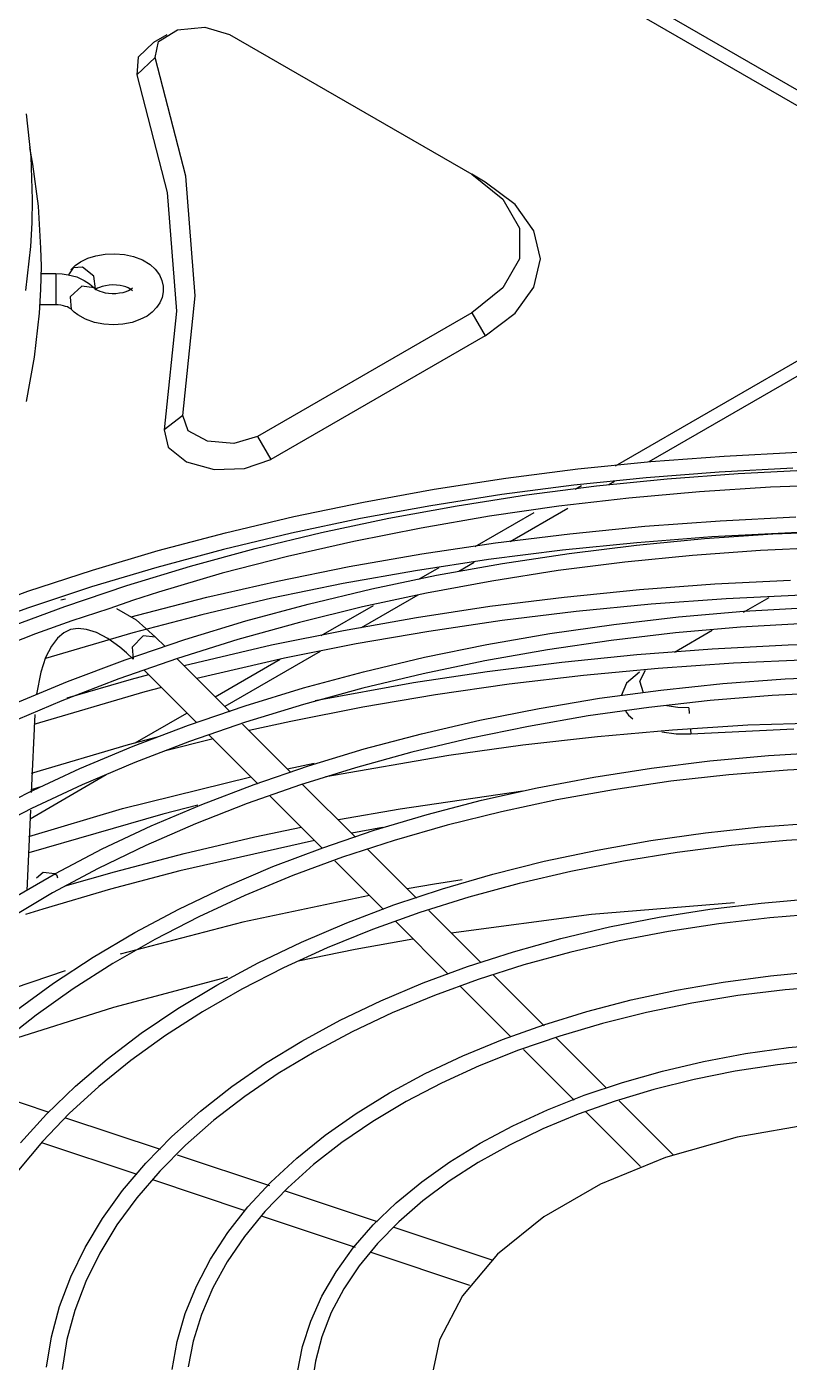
# Model space of a CAD drawing. Extents: x 594 to 813, y 174 to 240.
# Drawn here: x 759 to 759.609, y 205.802 to 206.869 of the extents above; entities that cross this region are included whole.
import ezdxf

# ---------------------------------------------------------------- set-up
doc = ezdxf.new("R2010")
doc.units = 0
doc.header["$MEASUREMENT"] = 0
doc.layers.add('AC.REF(S). PIPING', color=3, linetype='CONTINUOUS', lineweight=30)
doc.layers.add('LG-Product', color=3, linetype='CONTINUOUS')

# ---------------------------------------------------------------- blocks, each defined once
blk = doc.blocks.new('UW1-4')
at = {"layer": 'LG-Product', "color": 3, "linetype": 'Continuous'}
for p, q in [((3452.01, 4665.54), (3316.2, 4587.13)), ((3358.42, 4610.24), (3450.64, 4663.48)), ((3422.85, 4626.39), (3420.88, 4625.82)), ((3425.02, 4626.17), (3422.85, 4626.39)), ((3426.54, 4625.25), (3425.02, 4626.17)), ((3420.88, 4625.82), (3401.52, 4614.64)), ((3426.91, 4625.2), (3425.85, 4625.82)), ((3426.8, 4623.98), (3426.54, 4625.25)), ((3426.91, 4625.2), (3428.17, 4623.99)), ((3424.35, 4614.5), (3426.8, 4623.98)), ((3428.28, 4622.58), (3426.8, 4623.98)), ((3428.17, 4623.99), (3428.28, 4622.58)), ((3428.28, 4622.58), (3425.84, 4613.19)), ((3437.11, 4619.46), (3436.75, 4616.04)), ((3436.84, 4616.78), (3436.6, 4615.44)), ((3436.6, 4615.44), (3436.17, 4612.09)), ((3436.75, 4616.04), (3436.63, 4612.62)), ((3401.52, 4614.64), (3399.03, 4612.66)), ((3400.45, 4614.02), (3401.52, 4614.64)), ((3423.61, 4604.93), (3424.35, 4614.5)), ((3398.06, 4612.22), (3400.45, 4614.02)), ((3425.84, 4613.19), (3425.11, 4603.71)), ((3396.56, 4610.13), (3398.06, 4612.22)), ((3399.03, 4612.66), (3397.72, 4610.33)), ((3436.63, 4612.62), (3436.67, 4610.75)), ((3436.17, 4612.09), (3435.96, 4608.73)), ((3396.04, 4607.88), (3396.56, 4610.13)), ((3397.72, 4610.33), (3397.72, 4607.89)), ((3436.67, 4610.75), (3436.77, 4608.88)), ((3357.36, 4609.01), (3387.39, 4591.67)), ((3390.05, 4591.36), (3358.42, 4609.62)), ((3396.56, 4605.63), (3396.04, 4607.88)), ((3397.72, 4607.89), (3399.03, 4605.56)), ((3428.54, 4608.08), (3427.83, 4607.81)), ((3429.27, 4608.24), (3428.54, 4608.08)), ((3430.03, 4608.3), (3429.27, 4608.24)), ((3430.8, 4608.27), (3430.03, 4608.3)), ((3431.54, 4608.14), (3430.8, 4608.27)), ((3432.19, 4607.94), (3431.54, 4608.14)), ((3432.77, 4607.65), (3432.19, 4607.94)), ((3435.94, 4608.02), (3435.93, 4607.31)), ((3435.96, 4608.73), (3435.94, 4608.02)), ((3436.77, 4608.88), (3437.17, 4605.35)), ((3426.8, 4607.05), (3426.47, 4606.61)), ((3427.22, 4607.43), (3426.8, 4607.05)), ((3427.83, 4607.81), (3427.22, 4607.43)), ((3431.7, 4606.49), (3432.62, 4607.21)), ((3432.62, 4607.21), (3433.37, 4607.16)), ((3433.19, 4607.36), (3432.77, 4607.65)), ((3433.56, 4607.01), (3433.19, 4607.36)), ((3433.37, 4607.16), (3433.73, 4606.61)), ((3435.93, 4607.31), (3435.97, 4605.43)), ((3426.27, 4606.17), (3426.16, 4605.71)), ((3426.16, 4605.71), (3426.16, 4605.24)), ((3426.47, 4606.61), (3426.27, 4606.17)), ((3429.15, 4605.64), (3429.36, 4605.7)), ((3429.36, 4605.7), (3429.62, 4605.76)), ((3429.62, 4605.76), (3429.89, 4605.79)), ((3429.89, 4605.79), (3430.19, 4605.8)), ((3430.19, 4605.8), (3430.49, 4605.78)), ((3430.49, 4605.78), (3430.78, 4605.74)), ((3430.78, 4605.74), (3431.05, 4605.68)), ((3431.58, 4605.5), (3431.7, 4606.49)), ((3432.05, 4605.9), (3431.68, 4605.56)), ((3431.68, 4605.56), (3432.67, 4605.71)), ((3432.47, 4606.17), (3432.05, 4605.9)), ((3433.08, 4606.44), (3432.47, 4606.17)), ((3432.67, 4605.71), (3433.6, 4604.85)), ((3433.75, 4606.62), (3433.08, 4606.44)), ((3434.24, 4606.69), (3433.75, 4606.62)), ((3434.75, 4606.71), (3434.24, 4606.69)), ((3435.96, 4606.71), (3434.75, 4606.71)), ((3434.75, 4606.71), (3434.75, 4606.09)), ((3434.75, 4606.09), (3434.75, 4604.84)), ((3398.06, 4603.54), (3396.56, 4605.63)), ((3399.03, 4605.56), (3401.52, 4603.58)), ((3424.6, 4595.36), (3423.61, 4604.93)), ((3426.16, 4605.24), (3426.25, 4604.79)), ((3426.25, 4604.79), (3426.44, 4604.37)), ((3428.66, 4605.55), (3428.63, 4605.58)), ((3428.63, 4605.34), (3428.66, 4605.37)), ((3428.63, 4605.34), (3428.63, 4605.34)), ((3428.72, 4605.5), (3428.66, 4605.55)), ((3428.66, 4605.37), (3428.72, 4605.42)), ((3428.81, 4605.43), (3428.72, 4605.5)), ((3428.72, 4605.42), (3428.83, 4605.49)), ((3428.95, 4605.36), (3428.81, 4605.43)), ((3428.83, 4605.49), (3428.97, 4605.57)), ((3429.13, 4605.29), (3428.95, 4605.36)), ((3428.97, 4605.57), (3429.15, 4605.64)), ((3429.37, 4605.21), (3429.13, 4605.29)), ((3429.65, 4605.16), (3429.37, 4605.21)), ((3429.94, 4605.13), (3429.65, 4605.16)), ((3430.25, 4605.12), (3429.94, 4605.13)), ((3430.53, 4605.14), (3430.25, 4605.12)), ((3430.81, 4605.18), (3430.53, 4605.14)), ((3431.04, 4605.24), (3430.81, 4605.18)), ((3431.24, 4605.31), (3431.04, 4605.24)), ((3431.05, 4605.68), (3431.25, 4605.61)), ((3431.41, 4605.38), (3431.24, 4605.31)), ((3431.25, 4605.61), (3431.42, 4605.54)), ((3431.54, 4605.45), (3431.41, 4605.38)), ((3431.42, 4605.54), (3431.62, 4605.41)), ((3431.62, 4605.51), (3431.54, 4605.45)), ((3431.68, 4605.56), (3431.62, 4605.51)), ((3433.6, 4604.85), (3433.51, 4603.85)), ((3434.75, 4604.84), (3434.75, 4604.21)), ((3435.97, 4605.43), (3436.08, 4603.56)), ((3401.52, 4603.58), (3400.45, 4601.74)), ((3401.52, 4603.58), (3418.63, 4593.7)), ((3425.11, 4603.71), (3426.09, 4594.23)), ((3426.44, 4604.37), (3426.7, 4603.99)), ((3426.7, 4603.99), (3427.05, 4603.62)), ((3427.05, 4603.62), (3427.46, 4603.32)), ((3433, 4603.41), (3433.27, 4603.62)), ((3433.27, 4603.62), (3433.52, 4603.86)), ((3433.52, 4603.86), (3433.55, 4603.89)), ((3433.55, 4603.89), (3433.61, 4603.93)), ((3433.61, 4603.93), (3433.7, 4603.98)), ((3433.7, 4603.98), (3433.81, 4604.04)), ((3433.81, 4604.04), (3433.97, 4604.09)), ((3433.97, 4604.09), (3434.14, 4604.14)), ((3434.14, 4604.14), (3434.35, 4604.18)), ((3434.35, 4604.18), (3434.57, 4604.2)), ((3434.57, 4604.2), (3434.66, 4604.2)), ((3434.66, 4604.2), (3434.75, 4604.21)), ((3434.75, 4604.21), (3436.05, 4604.21)), ((3400.45, 4601.74), (3398.06, 4603.54)), ((3427.46, 4603.32), (3428.03, 4603.03)), ((3428.03, 4603.03), (3428.65, 4602.81)), ((3428.65, 4602.81), (3429.39, 4602.66)), ((3429.39, 4602.66), (3430.15, 4602.61)), ((3430.15, 4602.61), (3430.92, 4602.66)), ((3430.92, 4602.66), (3431.66, 4602.81)), ((3431.66, 4602.81), (3432.37, 4603.06)), ((3432.37, 4603.06), (3433, 4603.41)), ((3436.08, 4603.56), (3436.47, 4600.02)), ((3400.45, 4601.74), (3417.56, 4591.86)), ((3436.47, 4600.02), (3437.12, 4596.5)), ((3424.18, 4594.15), (3424.6, 4595.36)), ((3424.6, 4595.36), (3426.09, 4594.23)), ((3422.63, 4593.31), (3424.18, 4594.15)), ((3426.09, 4594.23), (3425.76, 4592.83)), ((3418.63, 4593.7), (3417.56, 4591.86)), ((3418.63, 4593.7), (3420.52, 4593.14)), ((3420.52, 4593.14), (3422.63, 4593.31)), ((3381.36, 4592.13), (3375.47, 4592.44)), ((3387.22, 4591.69), (3381.36, 4592.13)), ((3419.67, 4591.13), (3417.56, 4591.86)), ((3425.76, 4592.83), (3424.32, 4591.68)), ((3380.23, 4590.75), (3374.52, 4591.04)), ((3375.89, 4591.16), (3381.75, 4590.85)), ((3381.75, 4590.85), (3387.58, 4590.4)), ((3393.04, 4591.1), (3387.22, 4591.69)), ((3398.81, 4590.36), (3393.04, 4591.1)), ((3422.11, 4591.07), (3419.67, 4591.13)), ((3424.32, 4591.68), (3422.11, 4591.07)), ((3371.98, 4589.86), (3377.67, 4589.64)), ((3385.91, 4590.32), (3380.23, 4590.75)), ((3391.55, 4589.75), (3385.91, 4590.32)), ((3387.58, 4590.4), (3393.37, 4589.8)), ((3390.11, 4590.1), (3390.57, 4589.84)), ((3397.15, 4589.03), (3391.55, 4589.75)), ((3393.27, 4589.5), (3392.77, 4589.79)), ((3393.37, 4589.8), (3399.11, 4589.05)), ((3404.52, 4589.48), (3398.81, 4590.36)), ((3377.67, 4589.64), (3383.34, 4589.28)), ((3383.34, 4589.28), (3388.97, 4588.77)), ((3388.97, 4588.77), (3394.56, 4588.12)), ((3402.68, 4588.17), (3397.15, 4589.03)), ((3399.11, 4589.05), (3404.79, 4588.17)), ((3410.17, 4588.46), (3404.52, 4589.48)), ((3393.85, 4587.94), (3398.45, 4585.28)), ((3394.56, 4588.12), (3400.1, 4587.32)), ((3401.24, 4584.9), (3396.54, 4587.62)), ((3408.15, 4587.17), (3402.68, 4588.17)), ((3404.79, 4588.17), (3410.4, 4587.14)), ((3415.73, 4587.31), (3410.17, 4588.46)), ((3381.69, 4586.97), (3375.64, 4587.27)), ((3387.71, 4586.52), (3381.69, 4586.97)), ((3393.69, 4585.93), (3387.71, 4586.52)), ((3400.1, 4587.32), (3405.56, 4586.38)), ((3413.53, 4586.03), (3408.15, 4587.17)), ((3410.4, 4587.14), (3415.92, 4585.98)), ((3421.2, 4586.01), (3415.73, 4587.31)), ((3377.47, 4585.91), (3371.98, 4586.14)), ((3375.45, 4586.02), (3382.34, 4585.67)), ((3382.93, 4585.54), (3377.47, 4585.91)), ((3382.34, 4585.67), (3388.33, 4585.21)), ((3388.37, 4585.02), (3382.93, 4585.54)), ((3399.63, 4585.2), (3393.69, 4585.93)), ((3405.56, 4586.38), (3410.95, 4585.31)), ((3418.82, 4584.75), (3413.53, 4586.03)), ((3415.92, 4585.98), (3421.36, 4584.68)), ((3426.57, 4584.58), (3421.2, 4586.01)), ((3373, 4584.85), (3378.46, 4584.6)), ((3378.46, 4584.6), (3383.89, 4584.2)), ((3388.33, 4585.21), (3394.28, 4584.61)), ((3393.75, 4584.36), (3388.37, 4585.02)), ((3399.08, 4583.56), (3393.75, 4584.36)), ((3394.28, 4584.61), (3400.18, 4583.86)), ((3405.5, 4584.32), (3399.63, 4585.2)), ((3410.95, 4585.31), (3416.25, 4584.1)), ((3424, 4583.34), (3418.82, 4584.75)), ((3421.36, 4584.68), (3426.69, 4583.24)), ((3431.83, 4583.02), (3426.57, 4584.58)), ((3383.89, 4584.2), (3389.29, 4583.66)), ((3389.29, 4583.66), (3394.63, 4582.98)), ((3404.33, 4582.62), (3399.08, 4583.56)), ((3400.18, 4583.86), (3406.03, 4582.97)), ((3401.33, 4583.62), (3402.56, 4582.91)), ((3411.31, 4583.31), (3405.5, 4584.32)), ((3417.05, 4582.15), (3411.31, 4583.31)), ((3416.25, 4584.1), (3421.47, 4582.77)), ((3429.08, 4581.79), (3424, 4583.34)), ((3382.11, 4581.92), (3376.05, 4582.23)), ((3394.63, 4582.98), (3399.92, 4582.15)), ((3405.75, 4582.3), (3404.13, 4583.23)), ((3409.51, 4581.53), (3404.33, 4582.62)), ((3406.03, 4582.97), (3411.8, 4581.94)), ((3421.47, 4582.77), (3426.54, 4581.27)), ((3426.69, 4583.24), (3431.91, 4581.68)), ((3436.97, 4581.33), (3431.83, 4583.02)), ((3388.13, 4581.47), (3382.11, 4581.92)), ((3394.13, 4580.87), (3388.13, 4581.47)), ((3399.92, 4582.15), (3405.13, 4581.18)), ((3405.13, 4581.18), (3410.26, 4580.08)), ((3414.6, 4580.31), (3409.51, 4581.53)), ((3411.8, 4581.94), (3417.49, 4580.77)), ((3422.69, 4580.85), (3417.05, 4582.15)), ((3426.54, 4581.27), (3428.54, 4580.61)), ((3434.03, 4580.12), (3429.08, 4581.79)), ((3431.91, 4581.68), (3437, 4579.99)), ((3441.98, 4579.51), (3436.97, 4581.33)), ((3375.15, 4581.01), (3381.19, 4580.72)), ((3379.82, 4579.66), (3377.77, 4580.84)), ((3381.19, 4580.72), (3387.2, 4580.29)), ((3387.2, 4580.29), (3393.17, 4579.71)), ((3400.07, 4580.13), (3394.13, 4580.87)), ((3405.95, 4579.24), (3400.07, 4580.13)), ((3405.84, 4581.02), (3410.37, 4578.4)), ((3413.54, 4577.8), (3409.38, 4580.2)), ((3419.58, 4578.96), (3414.6, 4580.31)), ((3417.49, 4580.77), (3423.09, 4579.46)), ((3428.23, 4579.42), (3422.69, 4580.85)), ((3428.54, 4580.61), (3430.51, 4579.92)), ((3434.35, 4580.64), (3433.97, 4580.74)), ((3438.85, 4578.32), (3434.03, 4580.12)), ((3379.8, 4579.73), (3374.55, 4580.04)), ((3385.01, 4579.29), (3379.8, 4579.73)), ((3390.17, 4578.69), (3385.01, 4579.29)), ((3393.17, 4579.71), (3399.09, 4578.99)), ((3411.77, 4578.21), (3405.95, 4579.24)), ((3410.26, 4580.08), (3415.29, 4578.84)), ((3423.09, 4579.46), (3428.6, 4578.02)), ((3428.33, 4579.04), (3426.79, 4577.67)), ((3428.74, 4579.28), (3428.23, 4579.42)), ((3429.91, 4579.96), (3428.33, 4579.04)), ((3430.51, 4579.92), (3433.47, 4578.96)), ((3437, 4579.99), (3441.97, 4578.17)), ((3374.86, 4578.77), (3380.07, 4578.46)), ((3380.07, 4578.46), (3385.25, 4578)), ((3385.33, 4576.48), (3382.32, 4578.22)), ((3385.25, 4578), (3390.38, 4577.4)), ((3395.29, 4577.96), (3390.17, 4578.69)), ((3399.09, 4578.99), (3404.96, 4578.13)), ((3404.96, 4578.13), (3410.76, 4577.13)), ((3417.51, 4577.05), (3411.77, 4578.21)), ((3415.29, 4578.84), (3420.22, 4577.47)), ((3424.45, 4577.47), (3419.58, 4578.96)), ((3428.6, 4578.02), (3435.58, 4575.95)), ((3430.6, 4577.56), (3431.49, 4578.03)), ((3431.49, 4578.03), (3432.29, 4578.29)), ((3432.29, 4578.29), (3432.97, 4578.36)), ((3432.97, 4578.36), (3433.58, 4578.27)), ((3433.47, 4578.96), (3436.36, 4577.94)), ((3433.58, 4578.27), (3434.12, 4578)), ((3434.12, 4578), (3434.62, 4577.58)), ((3376.25, 4577.06), (3370.18, 4577.22)), ((3382.32, 4576.74), (3376.25, 4577.06)), ((3390.38, 4577.4), (3395.46, 4576.66)), ((3400.33, 4577.08), (3395.29, 4577.96)), ((3405.3, 4576.06), (3400.33, 4577.08)), ((3410.76, 4577.13), (3416.48, 4575.99)), ((3424.5, 4575.41), (3417.51, 4577.05)), ((3420.22, 4577.47), (3425.03, 4575.96)), ((3429.2, 4575.86), (3424.45, 4577.47)), ((3426.79, 4577.67), (3426.02, 4576.91)), ((3426.79, 4577.67), (3427.77, 4577.77)), ((3427.77, 4577.77), (3428.66, 4576.88)), ((3429.64, 4576.87), (3430.6, 4577.56)), ((3434.62, 4577.58), (3435.1, 4576.95)), ((3435.1, 4576.95), (3435.56, 4576.04)), ((3436.36, 4577.94), (3441.07, 4576.09)), ((3374.57, 4575.86), (3380.61, 4575.59)), ((3388.35, 4576.29), (3382.32, 4576.74)), ((3394.34, 4575.68), (3388.35, 4576.29)), ((3395.46, 4576.66), (3400.47, 4575.77)), ((3410.18, 4574.9), (3405.3, 4576.06)), ((3413.64, 4576.51), (3421.24, 4572.12)), ((3416.48, 4575.99), (3423.47, 4574.37)), ((3422.02, 4572.9), (3416.83, 4575.9)), ((3425.07, 4575.95), (3420.83, 4571.71)), ((3425.03, 4575.96), (3429.72, 4574.33)), ((3428.66, 4576.88), (3428.56, 4575.9)), ((3428.56, 4575.9), (3429.1, 4576.41)), ((3429.1, 4576.41), (3429.64, 4576.87)), ((3433.81, 4574.12), (3429.2, 4575.86)), ((3435.56, 4576.04), (3435.95, 4574.87)), ((3380.61, 4575.59), (3386.63, 4575.17)), ((3386.63, 4575.17), (3392.61, 4574.61)), ((3388.09, 4574.15), (3387.64, 4575.04)), ((3388.13, 4574.86), (3389.16, 4574)), ((3400.29, 4574.93), (3394.34, 4575.68)), ((3406.18, 4574.04), (3400.29, 4574.93)), ((3400.47, 4575.77), (3405.4, 4574.75)), ((3414.95, 4573.61), (3410.18, 4574.9)), ((3423.51, 4570.85), (3427.66, 4575)), ((3435.95, 4574.87), (3436.29, 4573.12)), ((3376.5, 4574.33), (3371.5, 4574.55)), ((3381.48, 4573.96), (3376.5, 4574.33)), ((3386.42, 4573.44), (3381.48, 4573.96)), ((3387.8, 4573.23), (3388.09, 4574.15)), ((3389.16, 4574), (3389.59, 4572.98)), ((3392.61, 4574.61), (3398.54, 4573.9)), ((3398.54, 4573.9), (3404.42, 4573.06)), ((3405.4, 4574.75), (3410.23, 4573.6)), ((3414.02, 4572.62), (3406.18, 4574.04)), ((3428.7, 4574.3), (3427.32, 4574.68)), ((3433.85, 4572.82), (3428.7, 4574.3)), ((3429.72, 4574.33), (3434.27, 4572.58)), ((3438.28, 4572.26), (3433.81, 4574.12)), ((3372.57, 4573.26), (3377.54, 4573.01)), ((3377.54, 4573.01), (3382.48, 4572.6)), ((3391.32, 4572.78), (3386.42, 4573.44)), ((3396.14, 4571.98), (3391.32, 4572.78)), ((3404.42, 4573.06), (3410.23, 4572.07)), ((3410.23, 4573.6), (3414.97, 4572.3)), ((3419.61, 4572.19), (3414.95, 4573.61)), ((3426.3, 4573.65), (3427.64, 4573.29)), ((3427.64, 4573.29), (3436.5, 4570.68)), ((3382.48, 4572.6), (3387.38, 4572.06)), ((3384.19, 4572.03), (3384.15, 4571.57)), ((3384.19, 4572.03), (3385.07, 4572.04)), ((3385.07, 4572.04), (3385.93, 4572.17)), ((3387.38, 4572.06), (3392.22, 4571.37)), ((3389.25, 4571.76), (3388.99, 4571.44)), ((3400.89, 4571.03), (3396.14, 4571.98)), ((3410.23, 4572.07), (3415.97, 4570.94)), ((3414.97, 4572.3), (3419.59, 4570.88)), ((3424.15, 4570.64), (3419.61, 4572.19)), ((3428.4, 4569.22), (3424.27, 4571.6)), ((3434.27, 4572.58), (3438.67, 4570.71)), ((3367.53, 4570.98), (3379.46, 4570.63)), ((3379.46, 4570.63), (3385.49, 4570.24)), ((3388.99, 4571.44), (3388.67, 4571.14)), ((3392.22, 4571.37), (3397, 4570.54)), ((3397, 4570.54), (3401.7, 4569.57)), ((3405.55, 4569.95), (3400.89, 4571.03)), ((3415.97, 4570.94), (3419.31, 4570.21)), ((3419.83, 4570.72), (3415.99, 4566.88)), ((3419.59, 4570.88), (3424.08, 4569.34)), ((3428.56, 4568.97), (3424.15, 4570.64)), ((3436.43, 4571.5), (3436.71, 4565.27)), ((3384.02, 4569.94), (3375.79, 4570.35)), ((3384.05, 4570.28), (3384.02, 4569.94)), ((3385.19, 4569.94), (3384.02, 4569.94)), ((3386.34, 4570.1), (3385.19, 4569.94)), ((3385.49, 4570.24), (3391.49, 4569.71)), ((3391.49, 4569.71), (3397.45, 4569.03)), ((3401.7, 4569.57), (3406.31, 4568.47)), ((3410.12, 4568.74), (3405.55, 4569.95)), ((3418.6, 4565.94), (3422.51, 4569.85)), ((3422.17, 4569.54), (3426.08, 4568.56)), ((3428.94, 4569.09), (3426.62, 4569.71)), ((3377.81, 4568.2), (3373.07, 4568.49)), ((3397.45, 4569.03), (3403.35, 4568.21)), ((3406.31, 4568.47), (3410.81, 4567.23)), ((3414.57, 4567.39), (3410.12, 4568.74)), ((3424.08, 4569.34), (3428.44, 4567.66)), ((3432.82, 4567.17), (3428.56, 4568.97)), ((3436.68, 4566.8), (3428.94, 4569.09)), ((3382.51, 4567.78), (3377.81, 4568.2)), ((3387.17, 4567.2), (3382.51, 4567.78)), ((3403.35, 4568.21), (3413.17, 4566.5)), ((3416.24, 4567.16), (3414.12, 4567.59)), ((3418.9, 4565.91), (3414.57, 4567.39)), ((3428.44, 4567.66), (3432.65, 4565.88)), ((3371.6, 4567.29), (3376.31, 4567.05)), ((3376.31, 4567.05), (3380.99, 4566.67)), ((3380.99, 4566.67), (3385.63, 4566.15)), ((3391.77, 4566.49), (3387.17, 4567.2)), ((3396.3, 4565.63), (3391.77, 4566.49)), ((3410.81, 4567.23), (3415.19, 4565.87)), ((3429.41, 4563.97), (3419.17, 4566.52)), ((3430.72, 4566.66), (3436.8, 4563.14)), ((3436.93, 4565.26), (3432.82, 4567.17)), ((3385.63, 4566.15), (3390.21, 4565.48)), ((3390.21, 4565.48), (3394.73, 4564.67)), ((3400.74, 4564.64), (3396.3, 4565.63)), ((3407.25, 4563.96), (3397.45, 4565.4)), ((3415.03, 4565.91), (3410.8, 4561.69)), ((3415.19, 4565.87), (3419.46, 4564.37)), ((3423.09, 4564.31), (3418.9, 4565.91)), ((3432.65, 4565.88), (3436.7, 4563.97)), ((3435.86, 4565.74), (3436.72, 4565.47)), ((3440.87, 4563.23), (3436.93, 4565.26)), ((3394.73, 4564.67), (3399.16, 4563.72)), ((3405.08, 4563.51), (3400.74, 4564.64)), ((3413.49, 4560.83), (3417.63, 4564.96)), ((3419.46, 4564.37), (3423.58, 4562.76)), ((3427.14, 4562.59), (3423.09, 4564.31)), ((3423.4, 4564.24), (3426.2, 4563.53)), ((3399.16, 4563.72), (3403.5, 4562.64)), ((3409.32, 4562.24), (3405.08, 4563.51)), ((3412.17, 4563.09), (3407.25, 4563.96)), ((3426.2, 4563.53), (3436.91, 4560.43)), ((3436.91, 4561.74), (3429.41, 4563.97)), ((3436.7, 4563.97), (3440.6, 4561.96)), ((3436.77, 4563.84), (3437.06, 4557.44)), ((3378.45, 4562.51), (3374, 4562.83)), ((3382.86, 4562.04), (3378.45, 4562.51)), ((3387.22, 4561.42), (3382.86, 4562.04)), ((3403.5, 4562.64), (3407.73, 4561.43)), ((3408.64, 4562.45), (3411.1, 4562.01)), ((3413.43, 4560.85), (3409.32, 4562.24)), ((3418.84, 4561.72), (3415.14, 4562.5)), ((3423.58, 4562.76), (3427.55, 4561.03)), ((3431.04, 4560.75), (3427.14, 4562.59)), ((3371.95, 4561.68), (3376.37, 4561.42)), ((3376.37, 4561.42), (3380.77, 4561.02)), ((3380.77, 4561.02), (3385.12, 4560.47)), ((3391.51, 4560.66), (3387.22, 4561.42)), ((3407.73, 4561.43), (3411.84, 4560.09)), ((3414.09, 4561.43), (3424.85, 4559.01)), ((3424.5, 4560.39), (3418.84, 4561.72)), ((3427.55, 4561.03), (3431.37, 4559.18)), ((3385.12, 4560.47), (3389.41, 4559.78)), ((3395.73, 4559.77), (3391.51, 4560.66)), ((3409.82, 4560.7), (3405.95, 4556.83)), ((3411.84, 4560.09), (3415.82, 4558.62)), ((3417.41, 4559.34), (3413.43, 4560.85)), ((3430.06, 4558.92), (3424.5, 4560.39)), ((3434.77, 4558.8), (3431.04, 4560.75)), ((3389.41, 4559.78), (3393.62, 4558.95)), ((3393.62, 4558.95), (3397.74, 4557.99)), ((3399.85, 4558.74), (3395.73, 4559.77)), ((3408.56, 4555.9), (3412.45, 4559.79)), ((3421.24, 4557.7), (3417.41, 4559.34)), ((3424.85, 4559.01), (3430.37, 4557.54)), ((3433.99, 4557.79), (3430.06, 4558.92)), ((3431.37, 4559.18), (3435.01, 4557.23)), ((3434.65, 4558.6), (3434.83, 4558.76)), ((3438.32, 4556.74), (3434.77, 4558.8)), ((3434.83, 4558.76), (3435.76, 4558.87)), ((3435.76, 4558.87), (3436.29, 4558.41)), ((3397.74, 4557.99), (3401.76, 4556.89)), ((3403.86, 4557.57), (3399.85, 4558.74)), ((3402.29, 4558.28), (3404.5, 4557.93)), ((3404.5, 4557.93), (3406.69, 4557.57)), ((3415.82, 4558.62), (3419.65, 4557.03)), ((3424.92, 4555.94), (3421.24, 4557.7)), ((3434.58, 4558.41), (3434.65, 4558.6)), ((3378.41, 4556.43), (3374.26, 4556.79)), ((3401.76, 4556.89), (3405.67, 4555.67)), ((3407.75, 4556.28), (3403.86, 4557.57)), ((3409.7, 4557.03), (3419.81, 4554.91)), ((3419.65, 4557.03), (3423.33, 4555.33)), ((3430.37, 4557.54), (3435.78, 4555.93)), ((3435.01, 4557.23), (3438.48, 4555.17)), ((3373.6, 4555.57), (3377.72, 4555.24)), ((3382.51, 4555.94), (3378.41, 4556.43)), ((3391.95, 4555.53), (3380.54, 4556.46)), ((3386.56, 4555.3), (3382.51, 4555.94)), ((3404.94, 4555.83), (3400.8, 4551.68)), ((3405.67, 4555.67), (3409.45, 4554.32)), ((3411.51, 4554.85), (3407.75, 4556.28)), ((3428.44, 4554.08), (3424.92, 4555.94)), ((3435.78, 4555.93), (3437.16, 4555.5)), ((3377.72, 4555.24), (3381.79, 4554.77)), ((3381.79, 4554.77), (3385.81, 4554.15)), ((3390.53, 4554.52), (3386.56, 4555.3)), ((3394.41, 4553.6), (3390.53, 4554.52)), ((3403.18, 4554.06), (3391.95, 4555.53)), ((3403.41, 4550.75), (3407.6, 4554.94)), ((3415.13, 4553.31), (3411.51, 4554.85)), ((3419.81, 4554.91), (3429.6, 4552.35)), ((3423.33, 4555.33), (3426.85, 4553.52)), ((3385.81, 4554.15), (3389.75, 4553.4)), ((3398.2, 4552.54), (3394.41, 4553.6)), ((3410.84, 4552.74), (3406.22, 4553.57)), ((3409.45, 4554.32), (3413.08, 4552.84)), ((3426.85, 4553.52), (3430.19, 4551.6)), ((3431.77, 4552.1), (3428.44, 4554.08)), ((3389.75, 4553.4), (3393.61, 4552.51)), ((3393.61, 4552.51), (3397.36, 4551.48)), ((3401.86, 4551.36), (3398.2, 4552.54)), ((3415.4, 4551.82), (3410.84, 4552.74)), ((3413.08, 4552.84), (3416.57, 4551.25)), ((3418.59, 4551.65), (3415.13, 4553.31)), ((3397.36, 4551.48), (3401, 4550.33)), ((3405.4, 4550.05), (3401.86, 4551.36)), ((3421.88, 4549.88), (3418.59, 4551.65)), ((3430.19, 4551.6), (3433.35, 4549.58)), ((3434.92, 4550.03), (3431.77, 4552.1)), ((3377.67, 4550.62), (3373.84, 4550.98)), ((3381.45, 4550.12), (3377.67, 4550.62)), ((3399.78, 4550.66), (3395.75, 4546.63)), ((3401, 4550.33), (3404.5, 4549.05)), ((3416.57, 4551.25), (3419.88, 4549.56)), ((3430.1, 4548.12), (3421.01, 4550.54)), ((3434.01, 4551.02), (3442.55, 4548.11)), ((3372.71, 4549.8), (3376.5, 4549.49)), ((3376.5, 4549.49), (3380.26, 4549.03)), ((3385.16, 4549.47), (3381.45, 4550.12)), ((3388.8, 4548.69), (3385.16, 4549.47)), ((3398.41, 4545.75), (3402.42, 4549.76)), ((3408.79, 4548.62), (3405.4, 4550.05)), ((3419.88, 4549.56), (3423.03, 4547.75)), ((3425, 4548), (3421.88, 4549.88)), ((3433.35, 4549.58), (3436.32, 4547.48)), ((3437.88, 4547.86), (3434.92, 4550.03)), ((3380.26, 4549.03), (3383.95, 4548.43)), ((3383.95, 4548.43), (3387.57, 4547.69)), ((3392.34, 4547.77), (3388.8, 4548.69)), ((3404.5, 4549.05), (3407.87, 4547.65)), ((3412.03, 4547.07), (3408.79, 4548.62)), ((3438.88, 4545.34), (3430.1, 4548.12)), ((3387.57, 4547.69), (3391.09, 4546.81)), ((3395.77, 4546.71), (3392.34, 4547.77)), ((3407.87, 4547.65), (3411.08, 4546.14)), ((3415.1, 4545.4), (3412.03, 4547.07)), ((3423.03, 4547.75), (3425.99, 4545.85)), ((3427.92, 4546.03), (3425, 4548)), ((3436.32, 4547.48), (3439.08, 4545.28)), ((3391.09, 4546.81), (3394.5, 4545.8)), ((3399.07, 4545.53), (3395.77, 4546.71)), ((3411.08, 4546.14), (3414.12, 4544.52)), ((3430.65, 4543.96), (3427.92, 4546.03)), ((3376.21, 4544.88), (3372.72, 4545.22)), ((3394.81, 4545.69), (3390.75, 4541.64)), ((3394.5, 4545.8), (3397.79, 4544.67)), ((3402.23, 4544.22), (3399.07, 4545.53)), ((3417.99, 4543.64), (3415.1, 4545.4)), ((3425.99, 4545.85), (3428.76, 4543.85)), ((3373.67, 4543.89), (3377.1, 4543.51)), ((3379.65, 4544.4), (3376.21, 4544.88)), ((3383.01, 4543.77), (3379.65, 4544.4)), ((3393.35, 4540.69), (3397.39, 4544.73)), ((3397.79, 4544.67), (3400.94, 4543.42)), ((3405.24, 4542.8), (3402.23, 4544.22)), ((3414.12, 4544.52), (3416.98, 4542.8)), ((3428.76, 4543.85), (3431.32, 4541.77)), ((3433.18, 4541.8), (3430.65, 4543.96)), ((3377.1, 4543.51), (3380.47, 4542.99)), ((3380.47, 4542.99), (3383.77, 4542.33)), ((3386.29, 4543.01), (3383.01, 4543.77)), ((3389.47, 4542.1), (3386.29, 4543.01)), ((3400.94, 4543.42), (3403.94, 4542.05)), ((3408.09, 4541.26), (3405.24, 4542.8)), ((3416.98, 4542.8), (3419.65, 4540.98)), ((3420.69, 4541.77), (3417.99, 4543.64)), ((3383.77, 4542.33), (3386.97, 4541.53)), ((3392.54, 4541.07), (3389.47, 4542.1)), ((3403.94, 4542.05), (3406.77, 4540.57)), ((3423.19, 4539.81), (3420.69, 4541.77)), ((3431.32, 4541.77), (3433.67, 4539.61)), ((3435.49, 4539.57), (3433.18, 4541.8)), ((3442.46, 4542.11), (3435.31, 4539.73)), ((3389.74, 4540.62), (3385.44, 4536.32)), ((3386.97, 4541.53), (3390.06, 4540.6)), ((3395.46, 4539.92), (3392.54, 4541.07)), ((3410.75, 4539.62), (3408.09, 4541.26)), ((3419.65, 4540.98), (3422.13, 4539.07)), ((3388.05, 4535.38), (3392.41, 4539.75)), ((3390.06, 4540.6), (3393.03, 4539.55)), ((3398.24, 4538.64), (3395.46, 4539.92)), ((3406.77, 4540.57), (3409.43, 4538.98)), ((3413.22, 4537.88), (3410.75, 4539.62)), ((3425.49, 4537.77), (3423.19, 4539.81)), ((3433.67, 4539.61), (3435.81, 4537.38)), ((3437.57, 4537.26), (3435.49, 4539.57)), ((3374.22, 4538.78), (3380.33, 4537.73)), ((3393.03, 4539.55), (3395.85, 4538.38)), ((3400.85, 4537.25), (3398.24, 4538.64)), ((3409.43, 4538.98), (3411.89, 4537.31)), ((3422.13, 4539.07), (3424.39, 4537.08)), ((3433.97, 4539.28), (3426.41, 4536.76)), ((3380.33, 4537.73), (3386.06, 4536.11)), ((3395.85, 4538.38), (3398.52, 4537.09)), ((3415.5, 4536.05), (3413.22, 4537.88)), ((3427.56, 4535.65), (3425.49, 4537.77)), ((3398.52, 4537.09), (3401.01, 4535.7)), ((3403.28, 4535.75), (3400.85, 4537.25)), ((3411.89, 4537.31), (3414.16, 4535.54)), ((3424.39, 4537.08), (3426.44, 4535.02)), ((3428.26, 4534.73), (3435.79, 4537.25)), ((3435.81, 4537.38), (3437.72, 4535.09)), ((3386.06, 4536.11), (3391.25, 4533.97)), ((3401.01, 4535.7), (3403.32, 4534.21)), ((3405.52, 4534.16), (3403.28, 4535.75)), ((3414.16, 4535.54), (3416.22, 4533.69)), ((3417.56, 4534.14), (3415.5, 4536.05)), ((3425.06, 4536.31), (3417.69, 4533.86)), ((3429.41, 4533.46), (3427.56, 4535.65)), ((3419.61, 4531.85), (3427, 4534.32)), ((3426.44, 4535.02), (3428.27, 4532.89)), ((3391.25, 4533.97), (3395.76, 4531.37)), ((3403.32, 4534.21), (3405.44, 4532.63)), ((3407.56, 4532.47), (3405.52, 4534.16)), ((3416.44, 4533.44), (3409.08, 4530.99)), ((3416.22, 4533.69), (3418.06, 4531.78)), ((3419.4, 4532.15), (3417.56, 4534.14)), ((3431.03, 4531.22), (3429.41, 4533.46)), ((3405.44, 4532.63), (3407.35, 4530.97)), ((3409.39, 4530.71), (3407.56, 4532.47)), ((3421.01, 4530.1), (3419.4, 4532.15)), ((3428.27, 4532.89), (3429.86, 4530.71)), ((3395.76, 4531.37), (3399.47, 4528.37)), ((3410.81, 4528.92), (3418.25, 4531.4)), ((3418.06, 4531.78), (3419.67, 4529.8)), ((3432.41, 4528.92), (3431.03, 4531.22)), ((3407.74, 4530.54), (3399.91, 4527.93)), ((3407.35, 4530.97), (3409.04, 4529.24)), ((3410.99, 4528.88), (3409.39, 4530.71)), ((3422.38, 4527.99), (3421.01, 4530.1)), ((3429.86, 4530.71), (3431.23, 4528.47)), ((3409.04, 4529.24), (3410.51, 4527.44)), ((3419.67, 4529.8), (3421.05, 4527.77)), ((3433.55, 4526.57), (3432.41, 4528.92)), ((3399.47, 4528.37), (3402.27, 4525.06)), ((3401.69, 4525.88), (3409.56, 4528.5)), ((3412.36, 4526.98), (3410.99, 4528.88)), ((3423.52, 4525.83), (3422.38, 4527.99)), ((3431.23, 4528.47), (3432.35, 4526.2)), ((3410.51, 4527.44), (3411.74, 4525.6)), ((3413.49, 4525.03), (3412.36, 4526.98)), ((3421.05, 4527.77), (3422.2, 4525.69)), ((3422.2, 4525.69), (3423.11, 4523.57)), ((3424.41, 4523.64), (3423.52, 4525.83)), ((3432.35, 4526.2), (3433.23, 4523.88)), ((3434.45, 4524.19), (3433.55, 4526.57)), ((3402.27, 4525.06), (3404.09, 4521.53)), ((3411.74, 4525.6), (3412.74, 4523.71)), ((3414.38, 4523.04), (3413.49, 4525.03)), ((3412.74, 4523.71), (3413.5, 4521.78)), ((3423.11, 4523.57), (3423.77, 4521.43)), ((3425.06, 4521.41), (3424.41, 4523.64)), ((3433.23, 4523.88), (3433.86, 4521.55)), ((3435.09, 4521.78), (3434.45, 4524.19)), ((3415.03, 4521.01), (3414.38, 4523.04)), ((3404.09, 4521.53), (3404.88, 4517.88)), ((3413.5, 4521.78), (3414.01, 4519.83)), ((3423.77, 4521.43), (3424.17, 4519.37)), ((3433.86, 4521.55), (3434.25, 4519.16)), ((3435.49, 4519.35), (3435.09, 4521.78)), ((3415.43, 4518.96), (3415.03, 4521.01)), ((3425.46, 4519.16), (3425.06, 4521.41)), ((3414.01, 4519.83), (3414.24, 4518.3))]:
    blk.add_line(p, q, dxfattribs=at)
blk = doc.blocks.new('A$C5B2C3915')
at = {"layer": 'LG-Product', "xscale": -1}
blk.add_blockref('UW1-4', (3895.38, -4026.948), dxfattribs=at)

msp = doc.modelspace()

# ---------------------------------------------------------------- block references
at = {"layer": 'AC.REF(S). PIPING', "linetype": 'Continuous', "xscale": 0.0099999999999909, "yscale": 0.0099999999999909, "zscale": 0.0099999999999909}
msp.add_blockref('A$C5B2C3915', (754.4172, 200.8743), dxfattribs=at)

doc.saveas('drawing.dxf')
